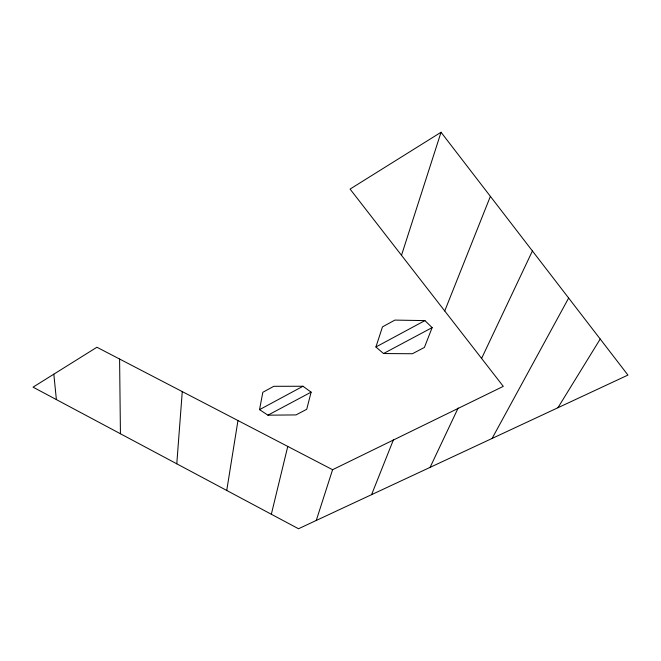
<?xml version="1.0" encoding="UTF-8"?>
<svg xmlns="http://www.w3.org/2000/svg" width="661" height="661" viewBox="0 0 661 661"><rect width="100%" height="100%" fill="white"/><g stroke="black" fill="none" stroke-linecap="round" stroke-linejoin="round"><path stroke-width="0.99" d="M176.784 463.815L182.271 391.601M226.74 490.462L237.96 420.536M259.542 409.655L262.822 392.295L273.794 386.305L303.002 386.255L311.116 392.147L306.721 409.291L296.029 414.918L267.945 415.174L259.542 409.655L303.002 386.255M271.341 514.25L287.766 446.423M316.272 520.455L332.582 469.715L503.294 386.363L350.074 189.087L441.044 132.258L627.95 375.076L298.508 528.742L33.05 387.148L96.919 347.248L332.582 469.715M401.5 255.295L441.044 132.258M375.919 346.984L382.479 326.873L394.873 320.098L424.916 320.602L432.145 327.6L424.403 347.43L412.39 353.742L383.529 353.536L375.919 346.984L424.916 320.602M371.573 494.659L393.51 439.582M444.737 310.959L490.379 196.358M430.088 467.368L458.156 408.002M481.596 358.419L532.411 250.957M492.098 438.441L568.65 298.037M557.925 407.738L600.213 339.035M267.945 415.174L311.116 392.147M383.529 353.536L432.145 327.6M53.814 374.176L56.392 399.599M119.591 359.03L120.434 433.756"/></g></svg>
